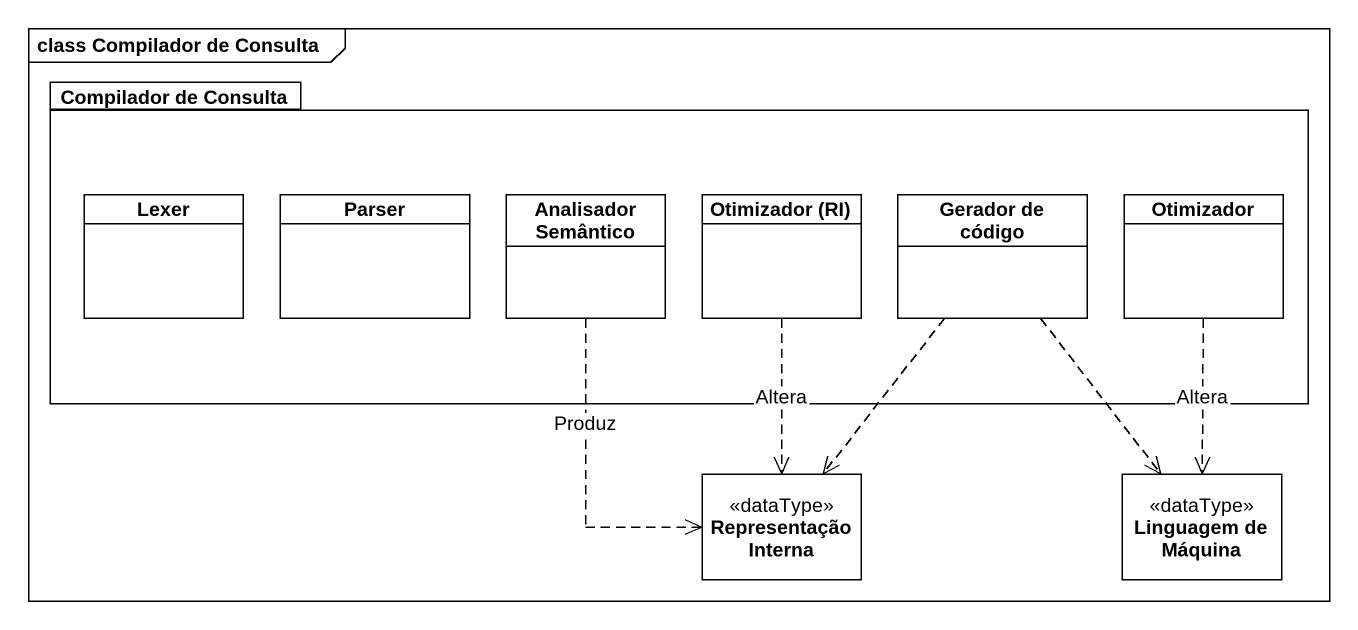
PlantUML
@startuml
mainframe class Compilador de Consulta
hide circle
hide empty members
package "Compilador de Consulta" as Compilador_de_Consulta {
  class Lexer
  class Parser
  class "Analisador Semântico" as Analisador_Semântico
  class "Otimizador (RI)" as Otimizador_RI
  class "Gerador de código" as Gerador_de_código
  class Otimizador
}
class "Representação Interna" as Representação_Interna <<dataType>>
class "Linguagem de Máquina" as Linguagem_de_Máquina <<dataType>>
Analisador_Semântico ..> Representação_Interna : Produz
Otimizador_RI ..> Representação_Interna : Altera
Gerador_de_código ..> Representação_Interna
Gerador_de_código ..> Linguagem_de_Máquina
Otimizador ..> Linguagem_de_Máquina : Altera
@enduml
